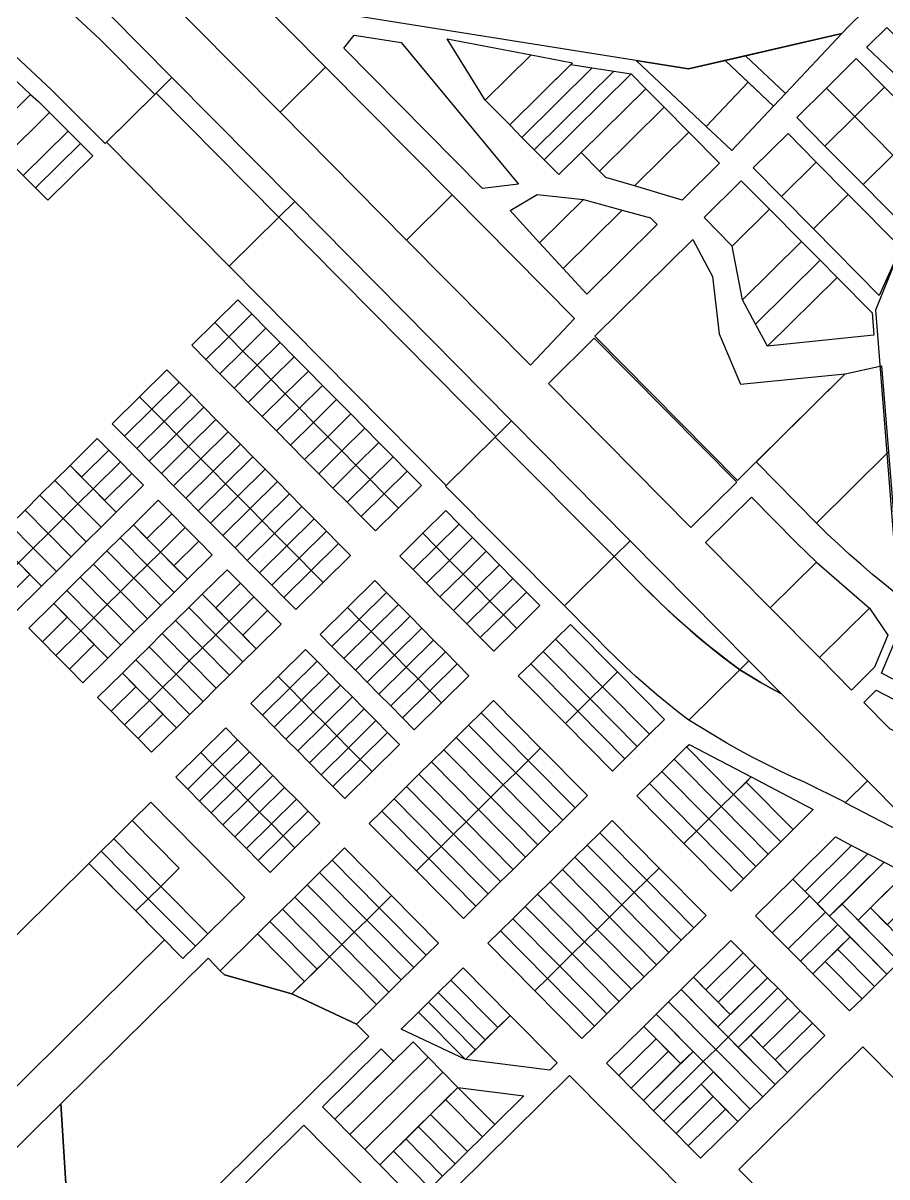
# Model space of a CAD drawing. Header units: metres. Extents: x 5590187 to 5598444, y 6961268 to 6971080.
# Drawn here: x 5595136 to 5595631, y 6966883 to 6967544 of the extents above; entities that cross this region are included whole.
import ezdxf

# ---------------------------------------------------------------- set-up
doc = ezdxf.new("R2010")
doc.units = ezdxf.units.M
doc.layers.add('zz_catastro_fontana', color=7, linetype='Continuous')

msp = doc.modelspace()

# ---------------------------------------------------------------- linework, layer by layer
at = {"layer": 'zz_catastro_fontana'}
for points in [[(5595979.62, 6967717.41), (5596076.47, 6967485.1), (5596227.45, 6967270.23), (5595971.43, 6967017.03), (5595697.64, 6967159.34), (5595704.56, 6967172.65), (5595640.56, 6967205.91), (5595638.2, 6967208.3), (5595624.52, 6967379.95), (5595663.08, 6967475.45), (5595696.5, 6967517.24), (5595724.04, 6967559.39), (5595785.98, 6967617.6), (5595843.92, 6967715.08), (5595888.06, 6967738.62), (5595979.62, 6967717.41)], [(5595204.2, 6967625.33), (5595309.5, 6967518.97), (5595283.43, 6967493.16), (5595185.2, 6967592.48), (5595203.69, 6967610.77), (5595196.66, 6967617.88), (5595204.2, 6967625.33)], [(5595151.22, 6967584.19), (5595221.53, 6967513.08), (5595211.73, 6967503.39), (5595180.15, 6967534.92), (5595139.61, 6967572.7), (5595151.22, 6967584.19)], [(5595211.73, 6967503.39), (5595183.29, 6967475.27), (5595152.54, 6967505.96), (5595111.14, 6967544.55), (5595139.61, 6967572.7), (5595180.15, 6967534.92), (5595211.73, 6967503.39)], [(5595630.98, 6967541.76), (5595655.59, 6967516.88), (5595644.86, 6967506.26), (5595619.39, 6967530.23), (5595620.28, 6967531.18), (5595630.98, 6967541.76)], [(5595319.96, 6967529.77), (5595325.97, 6967537.29), (5595352.8, 6967533.15), (5595419.89, 6967451.99), (5595399.4, 6967449.41), (5595319.96, 6967529.77)], [(5595427.14, 6967526.04), (5595400.88, 6967500.07), (5595379.06, 6967535.23), (5595427.14, 6967526.04)], [(5595605.12, 6967538.18), (5595572.9, 6967503.95), (5595550.02, 6967525.49), (5595605.12, 6967538.18)], [(5595450.98, 6967521.49), (5595414.95, 6967485.85), (5595400.88, 6967500.07), (5595427.14, 6967526.04), (5595450.98, 6967521.49)], [(5595538.29, 6967522.79), (5595551.48, 6967510.37), (5595527.49, 6967484.89), (5595487.28, 6967522.73), (5595517.33, 6967517.96), (5595538.29, 6967522.79)], [(5595550.02, 6967525.49), (5595572.9, 6967503.95), (5595566.04, 6967496.66), (5595538.29, 6967522.79), (5595550.02, 6967525.49)], [(5595613.42, 6967523.89), (5595629.6, 6967507.54), (5595612.53, 6967490.66), (5595596.36, 6967507.02), (5595613.42, 6967523.89)], [(5595381.97, 6967445.78), (5595355.85, 6967419.92), (5595283.43, 6967493.16), (5595309.5, 6967518.97), (5595381.97, 6967445.78)], [(5595462.2, 6967518.52), (5595421.98, 6967478.74), (5595414.95, 6967485.85), (5595449.91, 6967520.43), (5595462.2, 6967518.52)], [(5595474.5, 6967516.62), (5595429.01, 6967471.63), (5595421.98, 6967478.74), (5595462.2, 6967518.52), (5595474.5, 6967516.62)], [(5595484.5, 6967515.07), (5595434.72, 6967465.85), (5595429.01, 6967471.63), (5595474.5, 6967516.62), (5595484.5, 6967515.07)], [(5595492.84, 6967506.63), (5595443.07, 6967457.41), (5595434.72, 6967465.85), (5595484.5, 6967515.07), (5595492.84, 6967506.63)], [(5595140.63, 6967503.4), (5595115.27, 6967478.32), (5595104.72, 6967488.99), (5595129.65, 6967513.64), (5595140.63, 6967503.4)], [(5595282.82, 6967433.05), (5595212.5, 6967504.15), (5595221.53, 6967513.08), (5595291.85, 6967441.98), (5595282.82, 6967433.05)], [(5595551.48, 6967510.37), (5595566.04, 6967496.66), (5595542.05, 6967471.18), (5595527.49, 6967484.89), (5595551.48, 6967510.37)], [(5595151.4, 6967492.95), (5595125.82, 6967467.65), (5595115.27, 6967478.32), (5595140.63, 6967503.4), (5595145.04, 6967499.3), (5595151.4, 6967492.95)], [(5595212.5, 6967504.15), (5595282.82, 6967433.05), (5595254.38, 6967404.92), (5595184.06, 6967476.03), (5595212.5, 6967504.15)], [(5595503.39, 6967495.97), (5595466.42, 6967459.4), (5595455.87, 6967470.07), (5595492.84, 6967506.63), (5595503.39, 6967495.97)], [(5595596.36, 6967507.02), (5595612.53, 6967490.66), (5595595.47, 6967473.79), (5595579.29, 6967490.14), (5595596.36, 6967507.02)], [(5595629.6, 6967507.54), (5595651.39, 6967485.5), (5595634.33, 6967468.62), (5595612.53, 6967490.66), (5595629.6, 6967507.54)], [(5595517.45, 6967481.75), (5595486.35, 6967450.98), (5595469.93, 6967455.85), (5595466.42, 6967459.4), (5595503.39, 6967495.97), (5595517.45, 6967481.75)], [(5595162.02, 6967482.36), (5595136.37, 6967456.99), (5595125.82, 6967467.65), (5595151.4, 6967492.95), (5595162.02, 6967482.36)], [(5595612.53, 6967490.66), (5595634.33, 6967468.62), (5595617.26, 6967451.75), (5595595.47, 6967473.79), (5595612.53, 6967490.66)], [(5595169.1, 6967475.3), (5595143.4, 6967449.88), (5595136.37, 6967456.99), (5595162.02, 6967482.36), (5595169.1, 6967475.3)], [(5595486.35, 6967450.98), (5595517.45, 6967481.75), (5595535.03, 6967463.97), (5595513.7, 6967442.87), (5595486.35, 6967450.98)], [(5595176.18, 6967468.24), (5595150.43, 6967442.77), (5595143.4, 6967449.88), (5595169.1, 6967475.3), (5595176.18, 6967468.24)], [(5595574.35, 6967480.92), (5595590.52, 6967464.57), (5595570.61, 6967444.88), (5595554.44, 6967461.23), (5595574.35, 6967480.92)], [(5595651.57, 6967451.19), (5595641.06, 6967427.68), (5595617.26, 6967451.75), (5595634.33, 6967468.62), (5595651.57, 6967451.19)], [(5595590.52, 6967464.57), (5595608.81, 6967446.08), (5595588.9, 6967426.39), (5595570.61, 6967444.88), (5595590.52, 6967464.57)], [(5595563.76, 6967437.59), (5595542.42, 6967416.5), (5595526.25, 6967432.85), (5595547.58, 6967453.94), (5595563.76, 6967437.59)], [(5595452, 6967375.08), (5595426.76, 6967348.22), (5595355.85, 6967419.92), (5595381.97, 6967445.78), (5595452, 6967375.08)], [(5595457.13, 6967443.2), (5595432.06, 6967418.4), (5595415.13, 6967436.81), (5595430.66, 6967446.01), (5595457.13, 6967443.2)], [(5595479.44, 6967437.12), (5595445.62, 6967403.67), (5595432.06, 6967418.4), (5595457.13, 6967443.2), (5595479.44, 6967437.12)], [(5595638.85, 6967415.7), (5595626.59, 6967388.27), (5595588.9, 6967426.39), (5595608.81, 6967446.08), (5595638.85, 6967415.7)], [(5595407, 6967307.48), (5595282.82, 6967433.05), (5595291.85, 6967441.98), (5595416.03, 6967316.41), (5595407, 6967307.48)], [(5595495.61, 6967432.72), (5595499.48, 6967428.81), (5595459.17, 6967388.94), (5595445.62, 6967403.67), (5595479.44, 6967437.12), (5595495.61, 6967432.72)], [(5595582.04, 6967419.1), (5595548.26, 6967385.7), (5595542.42, 6967416.5), (5595563.76, 6967437.59), (5595582.04, 6967419.1)], [(5595254.38, 6967404.92), (5595282.82, 6967433.05), (5595407, 6967307.48), (5595378.55, 6967279.36), (5595254.38, 6967404.92)], [(5595545.33, 6967282.31), (5595463.71, 6967364.84), (5595519.74, 6967420.24), (5595531.03, 6967399.05), (5595534.81, 6967366.2), (5595547.04, 6967337.48), (5595607.06, 6967343.36), (5595545.33, 6967282.31)], [(5595592.66, 6967408.37), (5595555.73, 6967371.85), (5595548.26, 6967385.7), (5595582.04, 6967419.1), (5595592.66, 6967408.37)], [(5595602.43, 6967398.48), (5595562.61, 6967359.11), (5595555.73, 6967371.85), (5595592.66, 6967408.37), (5595602.43, 6967398.48)], [(5595622.5, 6967378.18), (5595623.55, 6967365.42), (5595562.61, 6967359.11), (5595602.43, 6967398.48), (5595622.5, 6967378.18)], [(5595246.03, 6967372.76), (5595259.22, 6967385.8), (5595267.31, 6967377.63), (5595254.12, 6967364.58), (5595246.03, 6967372.76)], [(5595254.12, 6967364.58), (5595267.31, 6967377.63), (5595275.39, 6967369.45), (5595262.2, 6967356.41), (5595254.12, 6967364.58)], [(5595232.84, 6967359.72), (5595246.03, 6967372.76), (5595254.12, 6967364.58), (5595240.93, 6967351.54), (5595232.84, 6967359.72)], [(5595262.2, 6967356.41), (5595275.39, 6967369.45), (5595283.48, 6967361.27), (5595270.29, 6967348.23), (5595262.2, 6967356.41)], [(5595240.93, 6967351.54), (5595254.12, 6967364.58), (5595262.2, 6967356.41), (5595249.01, 6967343.36), (5595240.93, 6967351.54)], [(5595544.93, 6967281.22), (5595518.63, 6967255.32), (5595437.07, 6967337.8), (5595463.26, 6967363.7), (5595544.93, 6967281.22)], [(5595249.01, 6967343.36), (5595262.2, 6967356.41), (5595270.29, 6967348.23), (5595257.1, 6967335.19), (5595249.01, 6967343.36)], [(5595270.29, 6967348.23), (5595283.48, 6967361.27), (5595291.57, 6967353.1), (5595278.38, 6967340.05), (5595270.29, 6967348.23)], [(5595278.38, 6967340.05), (5595291.57, 6967353.1), (5595299.65, 6967344.92), (5595286.46, 6967331.88), (5595278.38, 6967340.05)], [(5595202.98, 6967330.19), (5595218.62, 6967345.65), (5595225.65, 6967338.54), (5595210.01, 6967323.07), (5595202.98, 6967330.19)], [(5595257.1, 6967335.19), (5595270.29, 6967348.23), (5595278.38, 6967340.05), (5595265.19, 6967327.01), (5595257.1, 6967335.19)], [(5595286.46, 6967331.88), (5595299.65, 6967344.92), (5595307.74, 6967336.74), (5595294.55, 6967323.7), (5595286.46, 6967331.88)], [(5595556, 6967292.86), (5595607.06, 6967343.36), (5595627.94, 6967347.97), (5595631.87, 6967298.68), (5595590.6, 6967257.87), (5595556, 6967292.86)], [(5595210.01, 6967323.07), (5595225.65, 6967338.54), (5595232.68, 6967331.43), (5595217.04, 6967315.96), (5595210.01, 6967323.07)], [(5595265.19, 6967327.01), (5595278.38, 6967340.05), (5595286.46, 6967331.88), (5595273.27, 6967318.83), (5595265.19, 6967327.01)], [(5595294.55, 6967323.7), (5595307.74, 6967336.74), (5595315.82, 6967328.57), (5595302.63, 6967315.52), (5595294.55, 6967323.7)], [(5595187.33, 6967314.72), (5595202.98, 6967330.19), (5595210.01, 6967323.07), (5595194.37, 6967307.61), (5595187.33, 6967314.72)], [(5595217.04, 6967315.96), (5595232.68, 6967331.43), (5595239.71, 6967324.32), (5595224.07, 6967308.85), (5595217.04, 6967315.96)], [(5595273.27, 6967318.83), (5595286.46, 6967331.88), (5595294.55, 6967323.7), (5595281.36, 6967310.66), (5595273.27, 6967318.83)], [(5595194.37, 6967307.61), (5595210.01, 6967323.07), (5595217.04, 6967315.96), (5595201.4, 6967300.49), (5595194.37, 6967307.61)], [(5595224.07, 6967308.85), (5595239.71, 6967324.32), (5595246.75, 6967317.21), (5595231.1, 6967301.74), (5595224.07, 6967308.85)], [(5595281.36, 6967310.66), (5595294.55, 6967323.7), (5595302.63, 6967315.52), (5595289.44, 6967302.48), (5595281.36, 6967310.66)], [(5595302.63, 6967315.52), (5595315.82, 6967328.57), (5595323.91, 6967320.39), (5595310.72, 6967307.35), (5595302.63, 6967315.52)], [(5595231.1, 6967301.74), (5595246.75, 6967317.21), (5595253.78, 6967310.1), (5595238.13, 6967294.63), (5595231.1, 6967301.74)], [(5595310.72, 6967307.35), (5595323.91, 6967320.39), (5595332, 6967312.21), (5595318.81, 6967299.17), (5595310.72, 6967307.35)], [(5595201.4, 6967300.49), (5595217.04, 6967315.96), (5595224.07, 6967308.85), (5595208.43, 6967293.38), (5595201.4, 6967300.49)], [(5595238.13, 6967294.63), (5595253.78, 6967310.1), (5595260.81, 6967302.99), (5595245.17, 6967287.52), (5595238.13, 6967294.63)], [(5595289.44, 6967302.48), (5595302.63, 6967315.52), (5595310.72, 6967307.35), (5595297.53, 6967294.3), (5595289.44, 6967302.48)], [(5595318.81, 6967299.17), (5595332, 6967312.21), (5595340.08, 6967304.04), (5595326.89, 6967290.99), (5595318.81, 6967299.17)], [(5595416.03, 6967316.41), (5595483.95, 6967247.73), (5595474.78, 6967238.65), (5595406.63, 6967307.12), (5595416.03, 6967316.41)], [(5595163.16, 6967290.81), (5595178.8, 6967306.28), (5595185.41, 6967299.59), (5595169.77, 6967284.12), (5595163.16, 6967290.81)], [(5595208.43, 6967293.38), (5595224.07, 6967308.85), (5595231.1, 6967301.74), (5595215.46, 6967286.27), (5595208.43, 6967293.38)], [(5595297.53, 6967294.3), (5595310.72, 6967307.35), (5595318.81, 6967299.17), (5595305.62, 6967286.13), (5595297.53, 6967294.3)], [(5595326.89, 6967290.99), (5595340.08, 6967304.04), (5595348.17, 6967295.86), (5595334.98, 6967282.82), (5595326.89, 6967290.99)], [(5595406.63, 6967307.12), (5595474.78, 6967238.65), (5595446.34, 6967210.53), (5595378.18, 6967278.99), (5595406.63, 6967307.12)], [(5595169.77, 6967284.12), (5595185.41, 6967299.59), (5595192.02, 6967292.91), (5595176.38, 6967277.44), (5595169.77, 6967284.12)], [(5595215.46, 6967286.27), (5595231.1, 6967301.74), (5595238.13, 6967294.63), (5595222.49, 6967279.16), (5595215.46, 6967286.27)], [(5595245.17, 6967287.52), (5595260.81, 6967302.99), (5595267.84, 6967295.88), (5595252.2, 6967280.41), (5595245.17, 6967287.52)], [(5595305.62, 6967286.13), (5595318.81, 6967299.17), (5595326.89, 6967290.99), (5595313.7, 6967277.95), (5595305.62, 6967286.13)], [(5595638.5, 6967215.71), (5595636.3, 6967217.42), (5595629.48, 6967222.85), (5595622.75, 6967228.4), (5595616.11, 6967234.07), (5595609.58, 6967239.85), (5595603.15, 6967245.75), (5595596.82, 6967251.76), (5595590.6, 6967257.87), (5595631.87, 6967298.68), (5595638.5, 6967215.71)], [(5595154.48, 6967282.23), (5595163.16, 6967290.81), (5595176.38, 6967277.44), (5595167.7, 6967268.86), (5595154.48, 6967282.23)], [(5595176.38, 6967277.44), (5595192.02, 6967292.91), (5595198.63, 6967286.23), (5595182.99, 6967270.76), (5595176.38, 6967277.44)], [(5595222.49, 6967279.16), (5595238.13, 6967294.63), (5595245.17, 6967287.52), (5595229.52, 6967272.05), (5595222.49, 6967279.16)], [(5595252.2, 6967280.41), (5595267.84, 6967295.88), (5595274.87, 6967288.77), (5595259.23, 6967273.3), (5595252.2, 6967280.41)], [(5595313.7, 6967277.95), (5595326.89, 6967290.99), (5595334.98, 6967282.82), (5595321.79, 6967269.77), (5595313.7, 6967277.95)], [(5595334.98, 6967282.82), (5595348.17, 6967295.86), (5595356.26, 6967287.68), (5595343.07, 6967274.64), (5595334.98, 6967282.82)], [(5595182.99, 6967270.76), (5595198.63, 6967286.23), (5595205.24, 6967279.54), (5595189.6, 6967264.07), (5595182.99, 6967270.76)], [(5595229.52, 6967272.05), (5595245.17, 6967287.52), (5595252.2, 6967280.41), (5595236.56, 6967264.94), (5595229.52, 6967272.05)], [(5595259.23, 6967273.3), (5595274.87, 6967288.77), (5595281.9, 6967281.66), (5595266.26, 6967266.19), (5595259.23, 6967273.3)], [(5595343.07, 6967274.64), (5595356.26, 6967287.68), (5595364.41, 6967279.43), (5595351.22, 6967266.39), (5595343.07, 6967274.64)], [(5595145.95, 6967273.79), (5595154.48, 6967282.23), (5595167.7, 6967268.86), (5595159.17, 6967260.42), (5595145.95, 6967273.79)], [(5595167.7, 6967268.86), (5595176.38, 6967277.44), (5595189.6, 6967264.07), (5595180.92, 6967255.49), (5595167.7, 6967268.86)], [(5595236.56, 6967264.94), (5595252.2, 6967280.41), (5595259.23, 6967273.3), (5595243.59, 6967257.83), (5595236.56, 6967264.94)], [(5595266.26, 6967266.19), (5595281.9, 6967281.66), (5595288.94, 6967274.55), (5595273.29, 6967259.08), (5595266.26, 6967266.19)], [(5595321.79, 6967269.77), (5595334.98, 6967282.82), (5595343.07, 6967274.64), (5595329.88, 6967261.59), (5595321.79, 6967269.77)], [(5595137.42, 6967265.35), (5595145.95, 6967273.79), (5595159.17, 6967260.42), (5595150.64, 6967251.99), (5595137.42, 6967265.35)], [(5595199.46, 6967256.95), (5595213.68, 6967271.01), (5595221.41, 6967263.19), (5595207.19, 6967249.13), (5595199.46, 6967256.95)], [(5595243.59, 6967257.83), (5595259.23, 6967273.3), (5595266.26, 6967266.19), (5595250.62, 6967250.72), (5595243.59, 6967257.83)], [(5595273.29, 6967259.08), (5595288.94, 6967274.55), (5595295.97, 6967267.44), (5595280.32, 6967251.97), (5595273.29, 6967259.08)], [(5595338.03, 6967253.35), (5595329.88, 6967261.59), (5595343.07, 6967274.64), (5595351.22, 6967266.39), (5595338.03, 6967253.35)], [(5595527.12, 6967246.74), (5595553.35, 6967272.67), (5595579.15, 6967246.62), (5595590.6, 6967235.44), (5595564.16, 6967209.29), (5595527.12, 6967246.74)], [(5595128.89, 6967256.92), (5595137.42, 6967265.35), (5595150.64, 6967251.99), (5595142.11, 6967243.55), (5595128.89, 6967256.92)], [(5595159.17, 6967260.42), (5595167.7, 6967268.86), (5595180.92, 6967255.49), (5595172.39, 6967247.06), (5595159.17, 6967260.42)], [(5595250.62, 6967250.72), (5595266.26, 6967266.19), (5595273.29, 6967259.08), (5595257.65, 6967243.61), (5595250.62, 6967250.72)], [(5595280.32, 6967251.97), (5595295.97, 6967267.44), (5595303, 6967260.33), (5595287.36, 6967244.86), (5595280.32, 6967251.97)], [(5595365.14, 6967252.03), (5595378.33, 6967265.07), (5595386.03, 6967257.29), (5595372.84, 6967244.25), (5595365.14, 6967252.03)], [(5595150.64, 6967251.99), (5595159.17, 6967260.42), (5595172.39, 6967247.06), (5595163.86, 6967238.62), (5595150.64, 6967251.99)], [(5595207.19, 6967249.13), (5595221.41, 6967263.19), (5595229.15, 6967255.37), (5595214.93, 6967241.3), (5595207.19, 6967249.13)], [(5595257.65, 6967243.61), (5595273.29, 6967259.08), (5595280.32, 6967251.97), (5595264.68, 6967236.5), (5595257.65, 6967243.61)], [(5595287.36, 6967244.86), (5595303, 6967260.33), (5595310.03, 6967253.22), (5595294.39, 6967237.75), (5595287.36, 6967244.86)], [(5595372.84, 6967244.25), (5595386.03, 6967257.29), (5595393.72, 6967249.52), (5595380.53, 6967236.47), (5595372.84, 6967244.25)], [(5595120.35, 6967248.48), (5595128.89, 6967256.92), (5595142.11, 6967243.55), (5595133.57, 6967235.11), (5595120.35, 6967248.48)], [(5595142.11, 6967243.55), (5595150.64, 6967251.99), (5595163.86, 6967238.62), (5595155.33, 6967230.18), (5595142.11, 6967243.55)], [(5595191.85, 6967249.42), (5595199.46, 6967256.95), (5595214.93, 6967241.3), (5595207.32, 6967233.78), (5595191.85, 6967249.42)], [(5595214.93, 6967241.3), (5595229.15, 6967255.37), (5595236.88, 6967247.55), (5595222.66, 6967233.48), (5595214.93, 6967241.3)], [(5595264.68, 6967236.5), (5595280.32, 6967251.97), (5595287.36, 6967244.86), (5595271.71, 6967229.39), (5595264.68, 6967236.5)], [(5595294.39, 6967237.75), (5595310.03, 6967253.22), (5595316.92, 6967246.25), (5595301.28, 6967230.78), (5595294.39, 6967237.75)], [(5595351.95, 6967238.99), (5595365.14, 6967252.03), (5595372.84, 6967244.25), (5595359.65, 6967231.21), (5595351.95, 6967238.99)], [(5595184.24, 6967241.9), (5595191.85, 6967249.42), (5595207.32, 6967233.78), (5595199.71, 6967226.26), (5595184.24, 6967241.9)], [(5595222.66, 6967233.48), (5595236.88, 6967247.55), (5595244.62, 6967239.72), (5595230.4, 6967225.66), (5595222.66, 6967233.48)], [(5595271.71, 6967229.39), (5595287.36, 6967244.86), (5595294.39, 6967237.75), (5595278.74, 6967222.28), (5595271.71, 6967229.39)], [(5595301.28, 6967230.78), (5595316.92, 6967246.25), (5595323.81, 6967239.28), (5595308.17, 6967223.81), (5595301.28, 6967230.78)], [(5595359.65, 6967231.21), (5595372.84, 6967244.25), (5595380.53, 6967236.47), (5595367.34, 6967223.43), (5595359.65, 6967231.21)], [(5595380.53, 6967236.47), (5595393.72, 6967249.52), (5595401.41, 6967241.74), (5595388.22, 6967228.69), (5595380.53, 6967236.47)], [(5595490.7, 6967222.55), (5595474.78, 6967238.65), (5595483.95, 6967247.73), (5595551.88, 6967179.04), (5595546.68, 6967173.91), (5595540.57, 6967178.45), (5595534.54, 6967183.1), (5595528.58, 6967187.86), (5595522.71, 6967192.71), (5595516.93, 6967197.67), (5595511.23, 6967202.73), (5595505.63, 6967207.89), (5595500.11, 6967213.15), (5595494.69, 6967218.5), (5595490.7, 6967222.55)], [(5595133.57, 6967235.11), (5595142.11, 6967243.55), (5595155.33, 6967230.18), (5595146.79, 6967221.74), (5595133.57, 6967235.11)], [(5595176.63, 6967234.38), (5595184.24, 6967241.9), (5595199.71, 6967226.26), (5595192.1, 6967218.73), (5595176.63, 6967234.38)], [(5595207.32, 6967233.78), (5595214.93, 6967241.3), (5595230.4, 6967225.66), (5595222.79, 6967218.14), (5595207.32, 6967233.78)], [(5595278.74, 6967222.28), (5595294.39, 6967237.75), (5595301.28, 6967230.78), (5595285.64, 6967215.31), (5595278.74, 6967222.28)], [(5595388.22, 6967228.69), (5595401.41, 6967241.74), (5595409.1, 6967233.96), (5595395.91, 6967220.91), (5595388.22, 6967228.69)], [(5595517.53, 6967145.08), (5595511.3, 6967149.87), (5595505.15, 6967154.76), (5595499.09, 6967159.77), (5595493.12, 6967164.88), (5595487.24, 6967170.09), (5595481.45, 6967175.4), (5595475.75, 6967180.82), (5595470.15, 6967186.33), (5595464.64, 6967191.94), (5595462.26, 6967194.42), (5595446.34, 6967210.53), (5595474.78, 6967238.65), (5595490.7, 6967222.55), (5595496.06, 6967217.13), (5595501.5, 6967211.8), (5595507.04, 6967206.57), (5595512.67, 6967201.44), (5595518.39, 6967196.4), (5595524.2, 6967191.47), (5595530.09, 6967186.64), (5595536.06, 6967181.91), (5595542.12, 6967177.29), (5595546.68, 6967173.91), (5595517.53, 6967145.08)], [(5595117.93, 6967219.64), (5595133.57, 6967235.11), (5595140.18, 6967228.43), (5595124.54, 6967212.96), (5595117.93, 6967219.64)], [(5595169.03, 6967226.85), (5595176.63, 6967234.38), (5595192.1, 6967218.73), (5595184.49, 6967211.21), (5595169.03, 6967226.85)], [(5595199.71, 6967226.26), (5595207.32, 6967233.78), (5595222.79, 6967218.14), (5595215.18, 6967210.61), (5595199.71, 6967226.26)], [(5595238.83, 6967217.13), (5595253.06, 6967231.19), (5595260.79, 6967223.37), (5595246.57, 6967209.31), (5595238.83, 6967217.13)], [(5595285.64, 6967215.31), (5595301.28, 6967230.78), (5595308.17, 6967223.81), (5595292.53, 6967208.34), (5595285.64, 6967215.31)], [(5595367.34, 6967223.43), (5595380.53, 6967236.47), (5595388.22, 6967228.69), (5595375.03, 6967215.65), (5595367.34, 6967223.43)], [(5595395.91, 6967220.91), (5595409.1, 6967233.96), (5595416.8, 6967226.18), (5595403.61, 6967213.14), (5595395.91, 6967220.91)], [(5595620.91, 6967209.15), (5595592.28, 6967180.84), (5595564.16, 6967209.29), (5595590.6, 6967235.44), (5595620.91, 6967209.15)], [(5595124.54, 6967212.96), (5595140.18, 6967228.43), (5595146.79, 6967221.74), (5595131.15, 6967206.27), (5595124.54, 6967212.96)], [(5595161.42, 6967219.33), (5595169.03, 6967226.85), (5595184.49, 6967211.21), (5595176.89, 6967203.69), (5595161.42, 6967219.33)], [(5595192.1, 6967218.73), (5595199.71, 6967226.26), (5595215.18, 6967210.61), (5595207.57, 6967203.09), (5595192.1, 6967218.73)], [(5595322.09, 6967209.45), (5595337.73, 6967224.92), (5595344.46, 6967218.12), (5595328.82, 6967202.65), (5595322.09, 6967209.45)], [(5595375.03, 6967215.65), (5595388.22, 6967228.69), (5595395.91, 6967220.91), (5595382.72, 6967207.87), (5595375.03, 6967215.65)], [(5595403.61, 6967213.14), (5595416.8, 6967226.18), (5595424.49, 6967218.4), (5595411.3, 6967205.36), (5595403.61, 6967213.14)], [(5595153.81, 6967211.8), (5595161.42, 6967219.33), (5595176.89, 6967203.69), (5595169.28, 6967196.16), (5595153.81, 6967211.8)], [(5595184.49, 6967211.21), (5595192.1, 6967218.73), (5595207.57, 6967203.09), (5595199.96, 6967195.57), (5595184.49, 6967211.21)], [(5595246.57, 6967209.31), (5595260.79, 6967223.37), (5595268.52, 6967215.55), (5595254.3, 6967201.49), (5595246.57, 6967209.31)], [(5595328.82, 6967202.65), (5595344.46, 6967218.12), (5595351.19, 6967211.31), (5595335.55, 6967195.84), (5595328.82, 6967202.65)], [(5595382.72, 6967207.87), (5595395.91, 6967220.91), (5595403.61, 6967213.14), (5595390.42, 6967200.09), (5595382.72, 6967207.87)], [(5595419.01, 6967197.56), (5595411.3, 6967205.36), (5595424.49, 6967218.4), (5595432.19, 6967210.61), (5595419.01, 6967197.56)], [(5595139.59, 6967197.74), (5595153.81, 6967211.8), (5595161.54, 6967203.98), (5595147.32, 6967189.92), (5595139.59, 6967197.74)], [(5595176.89, 6967203.69), (5595184.49, 6967211.21), (5595199.96, 6967195.57), (5595192.36, 6967188.04), (5595176.89, 6967203.69)], [(5595231.23, 6967209.61), (5595238.83, 6967217.13), (5595254.3, 6967201.49), (5595246.7, 6967193.96), (5595231.23, 6967209.61)], [(5595254.3, 6967201.49), (5595268.52, 6967215.55), (5595276.26, 6967207.73), (5595262.04, 6967193.67), (5595254.3, 6967201.49)], [(5595335.55, 6967195.84), (5595351.19, 6967211.31), (5595357.92, 6967204.51), (5595342.28, 6967189.04), (5595335.55, 6967195.84)], [(5595390.42, 6967200.09), (5595403.61, 6967213.14), (5595411.3, 6967205.36), (5595398.11, 6967192.31), (5595390.42, 6967200.09)], [(5595223.62, 6967202.08), (5595231.23, 6967209.61), (5595246.7, 6967193.96), (5595239.09, 6967186.44), (5595223.62, 6967202.08)], [(5595262.04, 6967193.67), (5595276.26, 6967207.73), (5595283.99, 6967199.91), (5595269.77, 6967185.84), (5595262.04, 6967193.67)], [(5595306.45, 6967193.98), (5595322.09, 6967209.45), (5595328.82, 6967202.65), (5595313.18, 6967187.18), (5595306.45, 6967193.98)], [(5595342.28, 6967189.04), (5595357.92, 6967204.51), (5595364.65, 6967197.7), (5595349.01, 6967182.23), (5595342.28, 6967189.04)], [(5595405.82, 6967184.52), (5595398.11, 6967192.31), (5595411.3, 6967205.36), (5595419.01, 6967197.56), (5595405.82, 6967184.52)], [(5595620.91, 6967209.15), (5595631.56, 6967193.69), (5595623.92, 6967175.31), (5595610.69, 6967162.23), (5595592.28, 6967180.84), (5595620.91, 6967209.15)], [(5595147.32, 6967189.92), (5595161.54, 6967203.98), (5595169.28, 6967196.16), (5595155.06, 6967182.1), (5595147.32, 6967189.92)], [(5595169.28, 6967196.16), (5595176.89, 6967203.69), (5595192.36, 6967188.04), (5595184.75, 6967180.52), (5595169.28, 6967196.16)], [(5595216.01, 6967194.56), (5595223.62, 6967202.08), (5595239.09, 6967186.44), (5595231.48, 6967178.92), (5595216.01, 6967194.56)], [(5595246.7, 6967193.96), (5595254.3, 6967201.49), (5595269.77, 6967185.84), (5595262.17, 6967178.32), (5595246.7, 6967193.96)], [(5595313.18, 6967187.18), (5595328.82, 6967202.65), (5595335.55, 6967195.84), (5595319.91, 6967180.37), (5595313.18, 6967187.18)], [(5595349.01, 6967182.23), (5595364.65, 6967197.7), (5595371.38, 6967190.9), (5595355.74, 6967175.43), (5595349.01, 6967182.23)], [(5595441.21, 6967191.39), (5595449.74, 6967199.83), (5595476.67, 6967172.6), (5595468.14, 6967164.16), (5595441.21, 6967191.39)], [(5595155.06, 6967182.1), (5595169.28, 6967196.16), (5595177.01, 6967188.34), (5595162.79, 6967174.28), (5595155.06, 6967182.1)], [(5595208.4, 6967187.03), (5595216.01, 6967194.56), (5595231.48, 6967178.92), (5595223.87, 6967171.39), (5595208.4, 6967187.03)], [(5595239.09, 6967186.44), (5595246.7, 6967193.96), (5595262.17, 6967178.32), (5595254.56, 6967170.8), (5595239.09, 6967186.44)], [(5595319.91, 6967180.37), (5595335.55, 6967195.84), (5595342.28, 6967189.04), (5595326.64, 6967173.57), (5595319.91, 6967180.37)], [(5595355.74, 6967175.43), (5595371.38, 6967190.9), (5595378.11, 6967184.09), (5595362.47, 6967168.63), (5595355.74, 6967175.43)], [(5595434.1, 6967184.36), (5595441.21, 6967191.39), (5595468.14, 6967164.16), (5595461.03, 6967157.13), (5595434.1, 6967184.36)], [(5595646.86, 6967185.73), (5595634.87, 6967168.28), (5595627.85, 6967171.92), (5595636.15, 6967191.3), (5595646.86, 6967185.73)], [(5595162.79, 6967174.28), (5595177.01, 6967188.34), (5595184.75, 6967180.52), (5595170.53, 6967166.46), (5595162.79, 6967174.28)], [(5595200.79, 6967179.51), (5595208.4, 6967187.03), (5595223.87, 6967171.39), (5595216.26, 6967163.87), (5595200.79, 6967179.51)], [(5595231.48, 6967178.92), (5595239.09, 6967186.44), (5595254.56, 6967170.8), (5595246.95, 6967163.27), (5595231.48, 6967178.92)], [(5595282.27, 6967170.08), (5595297.92, 6967185.55), (5595304.64, 6967178.74), (5595289, 6967163.27), (5595282.27, 6967170.08)], [(5595326.64, 6967173.57), (5595342.28, 6967189.04), (5595349.01, 6967182.23), (5595333.36, 6967166.76), (5595326.64, 6967173.57)], [(5595426.99, 6967177.33), (5595434.1, 6967184.36), (5595461.03, 6967157.13), (5595453.92, 6967150.1), (5595426.99, 6967177.33)], [(5595193.19, 6967171.99), (5595200.79, 6967179.51), (5595216.26, 6967163.87), (5595208.66, 6967156.34), (5595193.19, 6967171.99)], [(5595223.87, 6967171.39), (5595231.48, 6967178.92), (5595246.95, 6967163.27), (5595239.34, 6967155.75), (5595223.87, 6967171.39)], [(5595289, 6967163.27), (5595304.64, 6967178.74), (5595311.37, 6967171.94), (5595295.73, 6967156.47), (5595289, 6967163.27)], [(5595333.36, 6967166.76), (5595349.01, 6967182.23), (5595355.74, 6967175.43), (5595340.09, 6967159.96), (5595333.36, 6967166.76)], [(5595362.47, 6967168.63), (5595378.11, 6967184.09), (5595384.84, 6967177.29), (5595369.19, 6967161.82), (5595362.47, 6967168.63)], [(5595564.5, 6967163.4), (5595558.43, 6967166.84), (5595552.42, 6967170.39), (5595546.68, 6967173.91), (5595551.88, 6967179.04), (5595570.63, 6967160.07), (5595564.5, 6967163.4)], [(5595178.97, 6967157.92), (5595193.19, 6967171.99), (5595200.92, 6967164.17), (5595186.7, 6967150.1), (5595178.97, 6967157.92)], [(5595216.26, 6967163.87), (5595223.87, 6967171.39), (5595239.34, 6967155.75), (5595231.73, 6967148.22), (5595216.26, 6967163.87)], [(5595295.73, 6967156.47), (5595311.37, 6967171.94), (5595318.1, 6967165.13), (5595302.46, 6967149.66), (5595295.73, 6967156.47)], [(5595340.09, 6967159.96), (5595355.74, 6967175.43), (5595362.47, 6967168.63), (5595346.82, 6967153.16), (5595340.09, 6967159.96)], [(5595375.95, 6967154.99), (5595369.19, 6967161.82), (5595384.84, 6967177.29), (5595391.59, 6967170.46), (5595375.95, 6967154.99)], [(5595419.88, 6967170.3), (5595426.99, 6967177.33), (5595453.92, 6967150.1), (5595446.81, 6967143.07), (5595419.88, 6967170.3)], [(5595468.14, 6967164.16), (5595476.67, 6967172.6), (5595503.6, 6967145.37), (5595495.07, 6967136.93), (5595468.14, 6967164.16)], [(5595583.32, 6967109.63), (5595577.1, 6967112.45), (5595569.41, 6967116.07), (5595561.79, 6967119.82), (5595554.23, 6967123.7), (5595546.75, 6967127.72), (5595539.33, 6967131.87), (5595531.99, 6967136.14), (5595524.72, 6967140.55), (5595517.53, 6967145.08), (5595546.68, 6967173.91), (5595552.42, 6967170.39), (5595558.43, 6967166.84), (5595564.5, 6967163.41), (5595570.63, 6967160.07), (5595619.8, 6967110.35), (5595607.14, 6967097.84), (5595583.32, 6967109.63)], [(5595266.63, 6967154.61), (5595282.27, 6967170.08), (5595289, 6967163.27), (5595273.36, 6967147.8), (5595266.63, 6967154.61)], [(5595302.46, 6967149.66), (5595318.1, 6967165.13), (5595324.83, 6967158.33), (5595309.19, 6967142.86), (5595302.46, 6967149.66)], [(5595346.82, 6967153.16), (5595362.47, 6967168.63), (5595369.19, 6967161.82), (5595353.55, 6967146.35), (5595346.82, 6967153.16)], [(5595186.7, 6967150.1), (5595200.92, 6967164.17), (5595208.66, 6967156.34), (5595194.43, 6967142.28), (5595186.7, 6967150.1)], [(5595208.66, 6967156.34), (5595216.26, 6967163.87), (5595231.73, 6967148.22), (5595224.13, 6967140.7), (5595208.66, 6967156.34)], [(5595273.36, 6967147.8), (5595289, 6967163.27), (5595295.73, 6967156.47), (5595280.09, 6967141), (5595273.36, 6967147.8)], [(5595309.19, 6967142.86), (5595324.83, 6967158.33), (5595331.56, 6967151.52), (5595315.92, 6967136.05), (5595309.19, 6967142.86)], [(5595360.31, 6967139.52), (5595353.55, 6967146.35), (5595369.19, 6967161.82), (5595375.95, 6967154.99), (5595360.31, 6967139.52)], [(5595461.03, 6967157.13), (5595468.14, 6967164.16), (5595495.07, 6967136.93), (5595487.96, 6967129.9), (5595461.03, 6967157.13)], [(5595672.93, 6967119.11), (5595632.61, 6967140.07), (5595617.72, 6967155.12), (5595624.87, 6967162.2), (5595680.34, 6967133.37), (5595672.93, 6967119.11)], [(5595194.43, 6967142.28), (5595208.66, 6967156.34), (5595216.39, 6967148.52), (5595202.17, 6967134.46), (5595194.43, 6967142.28)], [(5595280.09, 6967141), (5595295.73, 6967156.47), (5595302.46, 6967149.66), (5595286.82, 6967134.19), (5595280.09, 6967141)], [(5595315.92, 6967136.05), (5595331.56, 6967151.52), (5595338.29, 6967144.72), (5595322.65, 6967129.25), (5595315.92, 6967136.05)], [(5595398.55, 6967149.2), (5595405.66, 6967156.24), (5595432.59, 6967129), (5595425.48, 6967121.97), (5595398.55, 6967149.2)], [(5595453.92, 6967150.1), (5595461.03, 6967157.13), (5595487.96, 6967129.9), (5595480.85, 6967122.87), (5595453.92, 6967150.1)], [(5595202.17, 6967134.46), (5595216.39, 6967148.52), (5595224.13, 6967140.7), (5595209.9, 6967126.64), (5595202.17, 6967134.46)], [(5595286.82, 6967134.19), (5595302.46, 6967149.66), (5595309.19, 6967142.86), (5595293.55, 6967127.39), (5595286.82, 6967134.19)], [(5595322.65, 6967129.25), (5595338.29, 6967144.72), (5595345.02, 6967137.91), (5595329.38, 6967122.44), (5595322.65, 6967129.25)], [(5595391.44, 6967142.17), (5595398.55, 6967149.2), (5595425.48, 6967121.97), (5595418.37, 6967114.94), (5595391.44, 6967142.17)], [(5595446.81, 6967143.07), (5595453.92, 6967150.1), (5595480.85, 6967122.87), (5595473.74, 6967115.83), (5595446.81, 6967143.07)], [(5595238.12, 6967126.41), (5595252.41, 6967140.54), (5595259.14, 6967133.74), (5595244.85, 6967119.61), (5595238.12, 6967126.41)], [(5595293.55, 6967127.39), (5595309.19, 6967142.86), (5595315.92, 6967136.05), (5595300.28, 6967120.58), (5595293.55, 6967127.39)], [(5595384.33, 6967135.14), (5595391.44, 6967142.17), (5595418.37, 6967114.94), (5595411.26, 6967107.91), (5595384.33, 6967135.14)], [(5595244.85, 6967119.61), (5595259.14, 6967133.74), (5595265.87, 6967126.93), (5595251.58, 6967112.8), (5595244.85, 6967119.61)], [(5595300.28, 6967120.58), (5595315.92, 6967136.05), (5595322.65, 6967129.25), (5595307, 6967113.78), (5595300.28, 6967120.58)], [(5595336.13, 6967115.61), (5595329.38, 6967122.44), (5595345.02, 6967137.91), (5595351.78, 6967131.08), (5595336.13, 6967115.61)], [(5595377.22, 6967128.11), (5595384.33, 6967135.14), (5595411.26, 6967107.91), (5595404.15, 6967100.88), (5595377.22, 6967128.11)], [(5595223.83, 6967112.28), (5595238.12, 6967126.41), (5595244.85, 6967119.61), (5595230.55, 6967105.47), (5595223.83, 6967112.28)], [(5595251.58, 6967112.8), (5595265.87, 6967126.93), (5595272.6, 6967120.13), (5595258.3, 6967106), (5595251.58, 6967112.8)], [(5595307, 6967113.78), (5595322.65, 6967129.25), (5595329.38, 6967122.44), (5595313.73, 6967106.97), (5595307, 6967113.78)], [(5595370.11, 6967121.08), (5595377.22, 6967128.11), (5595404.15, 6967100.88), (5595397.04, 6967093.85), (5595370.11, 6967121.08)], [(5595425.48, 6967121.97), (5595432.59, 6967129), (5595459.52, 6967101.77), (5595452.41, 6967094.74), (5595425.48, 6967121.97)], [(5595509.13, 6967122.71), (5595516.24, 6967129.74), (5595543.18, 6967102.51), (5595536.07, 6967095.48), (5595509.13, 6967122.71)], [(5595543.18, 6967102.51), (5595516.24, 6967129.74), (5595517.67, 6967131.15), (5595553.24, 6967112.46), (5595543.18, 6967102.51)], [(5595230.55, 6967105.47), (5595244.85, 6967119.61), (5595251.58, 6967112.8), (5595237.28, 6967098.67), (5595230.55, 6967105.47)], [(5595258.3, 6967106), (5595272.6, 6967120.13), (5595279.33, 6967113.33), (5595265.03, 6967099.19), (5595258.3, 6967106)], [(5595320.49, 6967100.14), (5595313.73, 6967106.97), (5595329.38, 6967122.44), (5595336.13, 6967115.61), (5595320.49, 6967100.14)], [(5595363, 6967114.05), (5595370.11, 6967121.08), (5595397.04, 6967093.85), (5595389.93, 6967086.81), (5595363, 6967114.05)], [(5595418.37, 6967114.94), (5595425.48, 6967121.97), (5595452.41, 6967094.74), (5595445.3, 6967087.71), (5595418.37, 6967114.94)], [(5595502.02, 6967115.68), (5595509.13, 6967122.71), (5595536.07, 6967095.48), (5595528.96, 6967088.44), (5595502.02, 6967115.68)], [(5595237.28, 6967098.67), (5595251.58, 6967112.8), (5595258.3, 6967106), (5595244.01, 6967091.86), (5595237.28, 6967098.67)], [(5595265.03, 6967099.19), (5595279.33, 6967113.33), (5595286.05, 6967106.52), (5595271.76, 6967092.39), (5595265.03, 6967099.19)], [(5595355.89, 6967107.02), (5595363, 6967114.05), (5595389.93, 6967086.81), (5595382.82, 6967079.78), (5595355.89, 6967107.02)], [(5595411.26, 6967107.91), (5595418.37, 6967114.94), (5595445.3, 6967087.71), (5595438.19, 6967080.68), (5595411.26, 6967107.91)], [(5595494.91, 6967108.65), (5595502.02, 6967115.68), (5595528.96, 6967088.44), (5595521.84, 6967081.41), (5595494.91, 6967108.65)], [(5595553.24, 6967112.46), (5595588.81, 6967093.77), (5595577.22, 6967082.31), (5595550.29, 6967109.54), (5595553.24, 6967112.46)], [(5595244.01, 6967091.86), (5595258.3, 6967106), (5595265.03, 6967099.19), (5595250.74, 6967085.06), (5595244.01, 6967091.86)], [(5595271.76, 6967092.39), (5595286.05, 6967106.52), (5595292.78, 6967099.72), (5595278.49, 6967085.58), (5595271.76, 6967092.39)], [(5595348.78, 6967099.98), (5595355.89, 6967107.02), (5595382.82, 6967079.78), (5595375.71, 6967072.75), (5595348.78, 6967099.98)], [(5595404.15, 6967100.88), (5595411.26, 6967107.91), (5595438.19, 6967080.68), (5595431.08, 6967073.64), (5595404.15, 6967100.88)], [(5595487.8, 6967101.61), (5595494.91, 6967108.65), (5595521.84, 6967081.41), (5595514.73, 6967074.38), (5595487.8, 6967101.61)], [(5595543.18, 6967102.51), (5595550.29, 6967109.54), (5595577.22, 6967082.31), (5595570.11, 6967075.27), (5595543.18, 6967102.51)], [(5595658.93, 6967070.78), (5595607.06, 6967097.75), (5595619.8, 6967110.35), (5595658.93, 6967070.78)], [(5595250.74, 6967085.06), (5595265.03, 6967099.19), (5595271.76, 6967092.39), (5595257.47, 6967078.25), (5595250.74, 6967085.06)], [(5595278.49, 6967085.58), (5595292.78, 6967099.72), (5595299.51, 6967092.91), (5595285.22, 6967078.78), (5595278.49, 6967085.58)], [(5595341.66, 6967092.95), (5595348.78, 6967099.98), (5595375.71, 6967072.75), (5595368.6, 6967065.72), (5595341.66, 6967092.95)], [(5595397.04, 6967093.85), (5595404.15, 6967100.88), (5595431.08, 6967073.64), (5595423.97, 6967066.61), (5595397.04, 6967093.85)], [(5595536.07, 6967095.48), (5595543.18, 6967102.51), (5595570.11, 6967075.27), (5595563, 6967068.24), (5595536.07, 6967095.48)], [(5595198.78, 6967087.51), (5595209.38, 6967097.99), (5595263.24, 6967043.52), (5595242.05, 6967022.57), (5595215.12, 6967049.8), (5595225.71, 6967060.28), (5595198.78, 6967087.51)], [(5595257.47, 6967078.25), (5595271.76, 6967092.39), (5595278.49, 6967085.58), (5595264.2, 6967071.45), (5595257.47, 6967078.25)], [(5595291.98, 6967071.94), (5595285.22, 6967078.78), (5595299.51, 6967092.91), (5595306.27, 6967086.08), (5595291.98, 6967071.94)], [(5595334.55, 6967085.92), (5595341.66, 6967092.95), (5595368.6, 6967065.72), (5595361.49, 6967058.69), (5595334.55, 6967085.92)], [(5595389.93, 6967086.81), (5595397.04, 6967093.85), (5595423.97, 6967066.61), (5595416.86, 6967059.58), (5595389.93, 6967086.81)], [(5595528.96, 6967088.44), (5595536.07, 6967095.48), (5595563, 6967068.24), (5595555.89, 6967061.21), (5595528.96, 6967088.44)], [(5595188.19, 6967077.03), (5595198.78, 6967087.51), (5595225.71, 6967060.28), (5595215.12, 6967049.8), (5595188.19, 6967077.03)], [(5595264.2, 6967071.45), (5595278.49, 6967085.58), (5595285.22, 6967078.78), (5595270.93, 6967064.64), (5595264.2, 6967071.45)], [(5595382.82, 6967079.78), (5595389.93, 6967086.81), (5595416.86, 6967059.58), (5595409.75, 6967052.55), (5595382.82, 6967079.78)], [(5595466.47, 6967080.52), (5595473.58, 6967087.55), (5595500.51, 6967060.32), (5595493.4, 6967053.29), (5595466.47, 6967080.52)], [(5595521.84, 6967081.41), (5595528.96, 6967088.44), (5595555.89, 6967061.21), (5595548.78, 6967054.18), (5595521.84, 6967081.41)], [(5595277.69, 6967057.81), (5595270.93, 6967064.64), (5595285.22, 6967078.78), (5595291.98, 6967071.94), (5595277.69, 6967057.81)], [(5595375.71, 6967072.75), (5595382.82, 6967079.78), (5595409.75, 6967052.55), (5595402.64, 6967045.52), (5595375.71, 6967072.75)], [(5595459.36, 6967073.49), (5595466.47, 6967080.52), (5595493.4, 6967053.29), (5595486.29, 6967046.25), (5595459.36, 6967073.49)], [(5595514.73, 6967074.38), (5595521.84, 6967081.41), (5595548.78, 6967054.18), (5595541.67, 6967047.15), (5595514.73, 6967074.38)], [(5595181.08, 6967070), (5595188.19, 6967077.03), (5595215.12, 6967049.8), (5595208.01, 6967042.77), (5595181.08, 6967070)], [(5595368.6, 6967065.72), (5595375.71, 6967072.75), (5595402.64, 6967045.52), (5595395.53, 6967038.49), (5595368.6, 6967065.72)], [(5595452.25, 6967066.46), (5595459.36, 6967073.49), (5595486.29, 6967046.25), (5595479.18, 6967039.22), (5595452.25, 6967066.46)], [(5595577.06, 6967054.02), (5595601.44, 6967078.13), (5595610.76, 6967073.29), (5595584.09, 6967046.91), (5595577.06, 6967054.02)], [(5595584.09, 6967046.91), (5595610.76, 6967073.29), (5595620.08, 6967068.44), (5595591.12, 6967039.8), (5595584.09, 6967046.91)], [(5595173.97, 6967062.97), (5595181.08, 6967070), (5595208.01, 6967042.77), (5595200.9, 6967035.74), (5595173.97, 6967062.97)], [(5595313.22, 6967064.83), (5595320.33, 6967071.86), (5595347.26, 6967044.62), (5595340.15, 6967037.59), (5595313.22, 6967064.83)], [(5595361.49, 6967058.69), (5595368.6, 6967065.72), (5595395.53, 6967038.49), (5595388.42, 6967031.46), (5595361.49, 6967058.69)], [(5595445.14, 6967059.42), (5595452.25, 6967066.46), (5595479.18, 6967039.22), (5595472.07, 6967032.19), (5595445.14, 6967059.42)], [(5595629.41, 6967063.6), (5595598.15, 6967032.69), (5595591.12, 6967039.8), (5595620.08, 6967068.44), (5595629.41, 6967063.6)], [(5595173.97, 6967062.97), (5595217.28, 6967019.17), (5595119.23, 6966922.21), (5595075.92, 6966966.01), (5595173.97, 6967062.97)], [(5595306.11, 6967057.79), (5595313.22, 6967064.83), (5595340.15, 6967037.59), (5595333.04, 6967030.56), (5595306.11, 6967057.79)], [(5595438.03, 6967052.39), (5595445.14, 6967059.42), (5595472.07, 6967032.19), (5595464.96, 6967025.16), (5595438.03, 6967052.39)], [(5595493.4, 6967053.29), (5595500.51, 6967060.32), (5595527.44, 6967033.09), (5595520.33, 6967026.05), (5595493.4, 6967053.29)], [(5595629.41, 6967063.6), (5595641.52, 6967057.3), (5595614.41, 6967030.48), (5595605.26, 6967039.72), (5595629.41, 6967063.6)], [(5595299, 6967050.76), (5595306.11, 6967057.79), (5595333.04, 6967030.56), (5595325.93, 6967023.53), (5595299, 6967050.76)], [(5595430.92, 6967045.36), (5595438.03, 6967052.39), (5595464.96, 6967025.16), (5595457.85, 6967018.13), (5595430.92, 6967045.36)], [(5595486.29, 6967046.25), (5595493.4, 6967053.29), (5595520.33, 6967026.05), (5595513.22, 6967019.02), (5595486.29, 6967046.25)], [(5595555.73, 6967032.93), (5595577.06, 6967054.02), (5595586.62, 6967044.35), (5595565.29, 6967023.26), (5595555.73, 6967032.93)], [(5595641.52, 6967057.3), (5595654.2, 6967050.71), (5595631.08, 6967027.84), (5595621.52, 6967037.51), (5595641.52, 6967057.3)], [(5595208.01, 6967042.77), (5595215.12, 6967049.8), (5595242.05, 6967022.57), (5595234.94, 6967015.54), (5595208.01, 6967042.77)], [(5595291.89, 6967043.73), (5595299, 6967050.76), (5595325.93, 6967023.53), (5595318.82, 6967016.5), (5595291.89, 6967043.73)], [(5595479.18, 6967039.22), (5595486.29, 6967046.25), (5595513.22, 6967019.02), (5595506.11, 6967011.99), (5595479.18, 6967039.22)], [(5595200.9, 6967035.74), (5595208.01, 6967042.77), (5595234.94, 6967015.54), (5595227.83, 6967008.51), (5595200.9, 6967035.74)], [(5595284.78, 6967036.7), (5595291.89, 6967043.73), (5595318.82, 6967016.5), (5595311.71, 6967009.47), (5595284.78, 6967036.7)], [(5595340.15, 6967037.59), (5595347.26, 6967044.62), (5595374.2, 6967017.39), (5595367.09, 6967010.36), (5595340.15, 6967037.59)], [(5595423.81, 6967038.33), (5595430.92, 6967045.36), (5595457.85, 6967018.13), (5595450.74, 6967011.1), (5595423.81, 6967038.33)], [(5595472.07, 6967032.19), (5595479.18, 6967039.22), (5595506.11, 6967011.99), (5595499, 6967004.96), (5595472.07, 6967032.19)], [(5595565.29, 6967023.26), (5595586.62, 6967044.35), (5595595.76, 6967035.11), (5595574.43, 6967014.01), (5595565.29, 6967023.26)], [(5595598.15, 6967032.69), (5595605.26, 6967039.72), (5595638.03, 6967006.59), (5595630.92, 6966999.56), (5595598.15, 6967032.69)], [(5595277.67, 6967029.67), (5595284.78, 6967036.7), (5595311.71, 6967009.47), (5595304.6, 6967002.44), (5595277.67, 6967029.67)], [(5595333.04, 6967030.56), (5595340.15, 6967037.59), (5595367.09, 6967010.36), (5595359.97, 6967003.33), (5595333.04, 6967030.56)], [(5595416.7, 6967031.3), (5595423.81, 6967038.33), (5595450.74, 6967011.1), (5595443.63, 6967004.07), (5595416.7, 6967031.3)], [(5595574.43, 6967014.01), (5595595.76, 6967035.11), (5595602.8, 6967028), (5595581.46, 6967006.9), (5595574.43, 6967014.01)], [(5595614.41, 6967030.48), (5595621.52, 6967037.51), (5595645.14, 6967013.62), (5595638.03, 6967006.59), (5595614.41, 6967030.48)], [(5595270.56, 6967022.64), (5595277.67, 6967029.67), (5595304.6, 6967002.44), (5595297.49, 6966995.4), (5595270.56, 6967022.64)], [(5595325.93, 6967023.53), (5595333.04, 6967030.56), (5595359.97, 6967003.33), (5595352.86, 6966996.3), (5595325.93, 6967023.53)], [(5595409.59, 6967024.27), (5595416.7, 6967031.3), (5595443.63, 6967004.07), (5595436.52, 6966997.03), (5595409.59, 6967024.27)], [(5595464.96, 6967025.16), (5595472.07, 6967032.19), (5595499, 6967004.96), (5595491.89, 6966997.93), (5595464.96, 6967025.16)], [(5595581.46, 6967006.9), (5595602.8, 6967028), (5595609.83, 6967020.89), (5595588.5, 6966999.79), (5595581.46, 6967006.9)], [(5595297.49, 6966995.4), (5595290.25, 6966988.24), (5595251.67, 6966999.07), (5595249.23, 6967001.54), (5595270.56, 6967022.64), (5595297.49, 6966995.4)], [(5595318.82, 6967016.5), (5595325.93, 6967023.53), (5595352.86, 6966996.3), (5595345.75, 6966989.27), (5595318.82, 6967016.5)], [(5595402.48, 6967017.23), (5595409.59, 6967024.27), (5595436.52, 6966997.03), (5595429.41, 6966990), (5595402.48, 6967017.23)], [(5595457.85, 6967018.13), (5595464.96, 6967025.16), (5595491.89, 6966997.93), (5595484.78, 6966990.9), (5595457.85, 6967018.13)], [(5595602.72, 6967013.86), (5595609.83, 6967020.89), (5595630.92, 6966999.56), (5595623.81, 6966992.53), (5595602.72, 6967013.86)], [(5595311.71, 6967009.47), (5595318.82, 6967016.5), (5595345.75, 6966989.27), (5595338.64, 6966982.23), (5595311.71, 6967009.47)], [(5595450.74, 6967011.1), (5595457.85, 6967018.13), (5595484.78, 6966990.9), (5595477.67, 6966983.86), (5595450.74, 6967011.1)], [(5595541.51, 6967018.86), (5595548.54, 6967011.75), (5595527.21, 6966990.66), (5595520.18, 6966997.77), (5595541.51, 6967018.86)], [(5595595.61, 6967006.82), (5595602.72, 6967013.86), (5595623.81, 6966992.53), (5595616.7, 6966985.49), (5595595.61, 6967006.82)], [(5595157.94, 6966925.33), (5595242.2, 6967008.65), (5595249.23, 6967001.54), (5595251.67, 6966999.07), (5595290.25, 6966988.24), (5595327.27, 6966970.98), (5595334.3, 6966963.87), (5595165.95, 6966797.39), (5595157.94, 6966925.33)], [(5595338.64, 6966982.23), (5595327.27, 6966970.98), (5595290.25, 6966988.24), (5595311.71, 6967009.47), (5595338.64, 6966982.23)], [(5595443.63, 6967004.07), (5595450.74, 6967011.1), (5595477.67, 6966983.86), (5595470.56, 6966976.83), (5595443.63, 6967004.07)], [(5595548.54, 6967011.75), (5595555.57, 6967004.64), (5595534.24, 6966983.55), (5595527.21, 6966990.66), (5595548.54, 6967011.75)], [(5595588.5, 6966999.79), (5595595.61, 6967006.82), (5595616.7, 6966985.49), (5595609.59, 6966978.46), (5595588.5, 6966999.79)], [(5595381.15, 6966996.14), (5595388.26, 6967003.17), (5595415.19, 6966975.94), (5595408.08, 6966968.91), (5595381.15, 6966996.14)], [(5595436.52, 6966997.03), (5595443.63, 6967004.07), (5595470.56, 6966976.83), (5595463.45, 6966969.8), (5595436.52, 6966997.03)], [(5595555.57, 6967004.64), (5595562.6, 6966997.53), (5595541.27, 6966976.44), (5595534.24, 6966983.55), (5595555.57, 6967004.64)], [(5595374.04, 6966989.11), (5595381.15, 6966996.14), (5595408.08, 6966968.91), (5595400.97, 6966961.88), (5595374.04, 6966989.11)], [(5595429.41, 6966990), (5595436.52, 6966997.03), (5595463.45, 6966969.8), (5595456.34, 6966962.77), (5595429.41, 6966990)], [(5595520.18, 6966997.77), (5595541.27, 6966976.44), (5595534.16, 6966969.41), (5595513.07, 6966990.74), (5595520.18, 6966997.77)], [(5595562.6, 6966997.53), (5595568.44, 6966991.63), (5595540, 6966963.51), (5595534.16, 6966969.41), (5595562.6, 6966997.53)], [(5595368.35, 6966983.48), (5595374.04, 6966989.11), (5595400.97, 6966961.88), (5595395.28, 6966956.25), (5595368.35, 6966983.48)], [(5595505.96, 6966983.71), (5595513.07, 6966990.74), (5595540, 6966963.51), (5595532.89, 6966956.47), (5595505.96, 6966983.71)], [(5595568.44, 6966991.63), (5595574.27, 6966985.73), (5595545.83, 6966957.6), (5595540, 6966963.51), (5595568.44, 6966991.63)], [(5595362.66, 6966977.86), (5595368.35, 6966983.48), (5595395.28, 6966956.25), (5595389.59, 6966950.63), (5595362.66, 6966977.86)], [(5595498.85, 6966976.67), (5595505.96, 6966983.71), (5595532.89, 6966956.47), (5595525.78, 6966949.44), (5595498.85, 6966976.67)], [(5595574.27, 6966985.73), (5595581.31, 6966978.62), (5595559.98, 6966957.53), (5595552.94, 6966964.64), (5595574.27, 6966985.73)], [(5595389.59, 6966950.63), (5595352.7, 6966968.01), (5595362.66, 6966977.86), (5595389.59, 6966950.63)], [(5595442.12, 6966948.71), (5595437.85, 6966944.49), (5595389.59, 6966950.63), (5595415.19, 6966975.94), (5595442.12, 6966948.71)], [(5595491.74, 6966969.64), (5595498.85, 6966976.67), (5595519.94, 6966955.34), (5595512.83, 6966948.31), (5595491.74, 6966969.64)], [(5595581.31, 6966978.62), (5595588.34, 6966971.51), (5595567.01, 6966950.41), (5595559.98, 6966957.53), (5595581.31, 6966978.62)], [(5595470.4, 6966948.55), (5595491.74, 6966969.64), (5595498.77, 6966962.53), (5595477.44, 6966941.44), (5595470.4, 6966948.55)], [(5595588.34, 6966971.51), (5595595.37, 6966964.4), (5595574.04, 6966943.3), (5595567.01, 6966950.41), (5595588.34, 6966971.51)], [(5595314.77, 6966916.43), (5595359.58, 6966960.75), (5595368.16, 6966952.07), (5595323.34, 6966907.75), (5595314.77, 6966916.43)], [(5595477.44, 6966941.44), (5595498.77, 6966962.53), (5595505.8, 6966955.42), (5595484.47, 6966934.33), (5595477.44, 6966941.44)], [(5595532.89, 6966956.47), (5595540, 6966963.51), (5595566.93, 6966936.27), (5595559.82, 6966929.24), (5595532.89, 6966956.47)], [(5595552.94, 6966964.64), (5595574.04, 6966943.3), (5595566.93, 6966936.27), (5595545.83, 6966957.6), (5595552.94, 6966964.64)], [(5595307.73, 6966923.54), (5595341.33, 6966956.76), (5595348.36, 6966949.65), (5595314.77, 6966916.43), (5595307.73, 6966923.54)], [(5595484.47, 6966934.33), (5595505.8, 6966955.42), (5595512.83, 6966948.31), (5595491.5, 6966927.22), (5595484.47, 6966934.33)], [(5595491.5, 6966927.22), (5595519.94, 6966955.34), (5595525.78, 6966949.44), (5595497.34, 6966921.32), (5595491.5, 6966927.22)], [(5595525.78, 6966949.44), (5595532.89, 6966956.47), (5595559.82, 6966929.24), (5595552.71, 6966922.21), (5595525.78, 6966949.44)], [(5595546.15, 6966887.6), (5595617.25, 6966957.91), (5595678.43, 6966896.05), (5595607.33, 6966825.74), (5595546.15, 6966887.6)], [(5595323.34, 6966907.75), (5595368.16, 6966952.07), (5595376.74, 6966943.4), (5595331.92, 6966899.08), (5595323.34, 6966907.75)], [(5595497.34, 6966921.32), (5595525.78, 6966949.44), (5595531.61, 6966943.54), (5595503.17, 6966915.41), (5595497.34, 6966921.32)], [(5595517.08, 6966872.91), (5595211.73, 6966570.95), (5595143.81, 6966639.63), (5595449.15, 6966941.6), (5595517.08, 6966872.91)], [(5595331.92, 6966899.08), (5595376.74, 6966943.4), (5595385.32, 6966934.72), (5595340.5, 6966890.4), (5595331.92, 6966899.08)], [(5595524.5, 6966936.51), (5595531.61, 6966943.54), (5595552.71, 6966922.21), (5595545.6, 6966915.18), (5595524.5, 6966936.51)], [(5595378.21, 6966927.69), (5595385.32, 6966934.72), (5595406.41, 6966913.39), (5595399.3, 6966906.36), (5595378.21, 6966927.69)], [(5595423.11, 6966929.91), (5595406.41, 6966913.39), (5595385.32, 6966934.72), (5595423.11, 6966929.91)], [(5595503.17, 6966915.41), (5595524.5, 6966936.51), (5595531.53, 6966929.4), (5595510.2, 6966908.3), (5595503.17, 6966915.41)], [(5595369.67, 6966919.26), (5595378.21, 6966927.69), (5595399.3, 6966906.36), (5595390.77, 6966897.92), (5595369.67, 6966919.26)], [(5595510.2, 6966908.3), (5595531.53, 6966929.4), (5595538.57, 6966922.29), (5595517.23, 6966901.19), (5595510.2, 6966908.3)], [(5594967.03, 6966736.53), (5595157.94, 6966925.33), (5595165.95, 6966797.39), (5595195.78, 6966691.03), (5595140.48, 6966636.34), (5595053.91, 6966686.59), (5594967.03, 6966736.53)], [(5595517.23, 6966901.19), (5595538.57, 6966922.29), (5595545.6, 6966915.18), (5595524.27, 6966894.08), (5595517.23, 6966901.19)], [(5595362.56, 6966912.22), (5595369.67, 6966919.26), (5595390.77, 6966897.92), (5595383.66, 6966890.89), (5595362.56, 6966912.22)], [(5595250.09, 6966866.53), (5595297.07, 6966912.99), (5595350.93, 6966858.53), (5595303.95, 6966812.07), (5595250.09, 6966866.53)], [(5595355.45, 6966905.19), (5595362.56, 6966912.22), (5595383.66, 6966890.89), (5595376.55, 6966883.86), (5595355.45, 6966905.19)], [(5595348.34, 6966898.16), (5595355.45, 6966905.19), (5595376.55, 6966883.86), (5595369.44, 6966876.83), (5595348.34, 6966898.16)], [(5595340.5, 6966890.4), (5595348.34, 6966898.16), (5595369.44, 6966876.83), (5595361.6, 6966869.07), (5595340.5, 6966890.4)]]:
    msp.add_lwpolyline(points, close=True, dxfattribs=at)
msp.add_lwpolyline([(5595626.33, 6967559.44), (5595608.94, 6967542.24), (5595605.12, 6967538.18), (5595517.33, 6967517.96), (5595286.6, 6967554.59)], dxfattribs=at)

doc.saveas('drawing.dxf')
